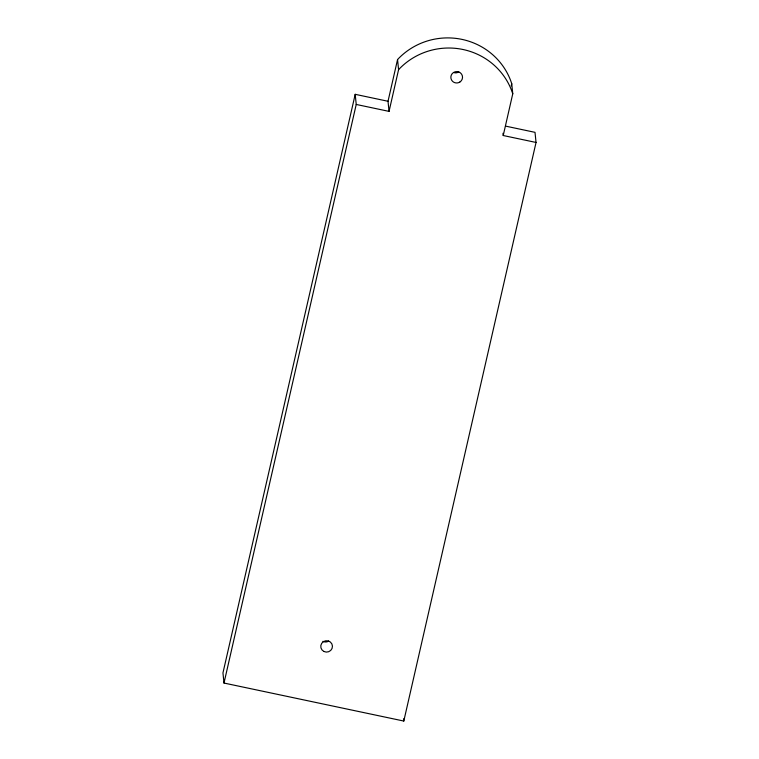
<?xml version="1.0" encoding="UTF-8"?>
<svg xmlns="http://www.w3.org/2000/svg" width="759" height="759" viewBox="0 0 759 759"><rect width="100%" height="100%" fill="white"/><g stroke="black" fill="none" stroke-linecap="round" stroke-linejoin="round"><path stroke-width="1.14" d="M355.203 94.325L356.227 104.448L389.044 111.383L388.02 101.27L355.203 94.325L222.956 672.92L223.99 683.043L403.797 721.05L536.044 142.455L535.01 132.341L505.589 126.117M223.99 683.043L356.227 104.448M388.02 101.27L397.555 59.544A67.456 65.616 -5.8 0 1 462.013 39.392A67.456 65.616 -5.8 0 1 511.737 83.68L512.761 93.793L503.226 135.519L536.044 142.455M389.044 111.383L398.579 69.657L397.555 59.544M511.215 85.928L511.737 83.68M458.797 71.944L457.411 72.579A5.854 5.692 -5.8 0 1 454.394 72.722M502.999 133.271L503.226 135.519M403.57 718.801L403.797 721.05M328.713 641.08A5.854 5.692 -5.8 0 1 322.879 641.355M398.579 69.657A67.456 65.616 -5.8 0 1 463.037 49.506A67.456 65.616 -5.8 0 1 512.761 93.793M459.831 82.057L458.445 82.693A5.854 5.692 -5.8 0 1 452.734 81.488L451.757 80.35A5.854 5.692 -5.8 0 1 453.55 72.484A5.854 5.692 -5.8 0 1 461.624 74.192A5.854 5.692 -5.8 0 1 459.831 82.057M323.903 651.469A5.854 5.692 -5.8 0 0 332.451 646.137A5.854 5.692 -5.8 0 0 323.467 641.621A5.854 5.692 -5.8 0 0 323.903 651.469"/></g></svg>
